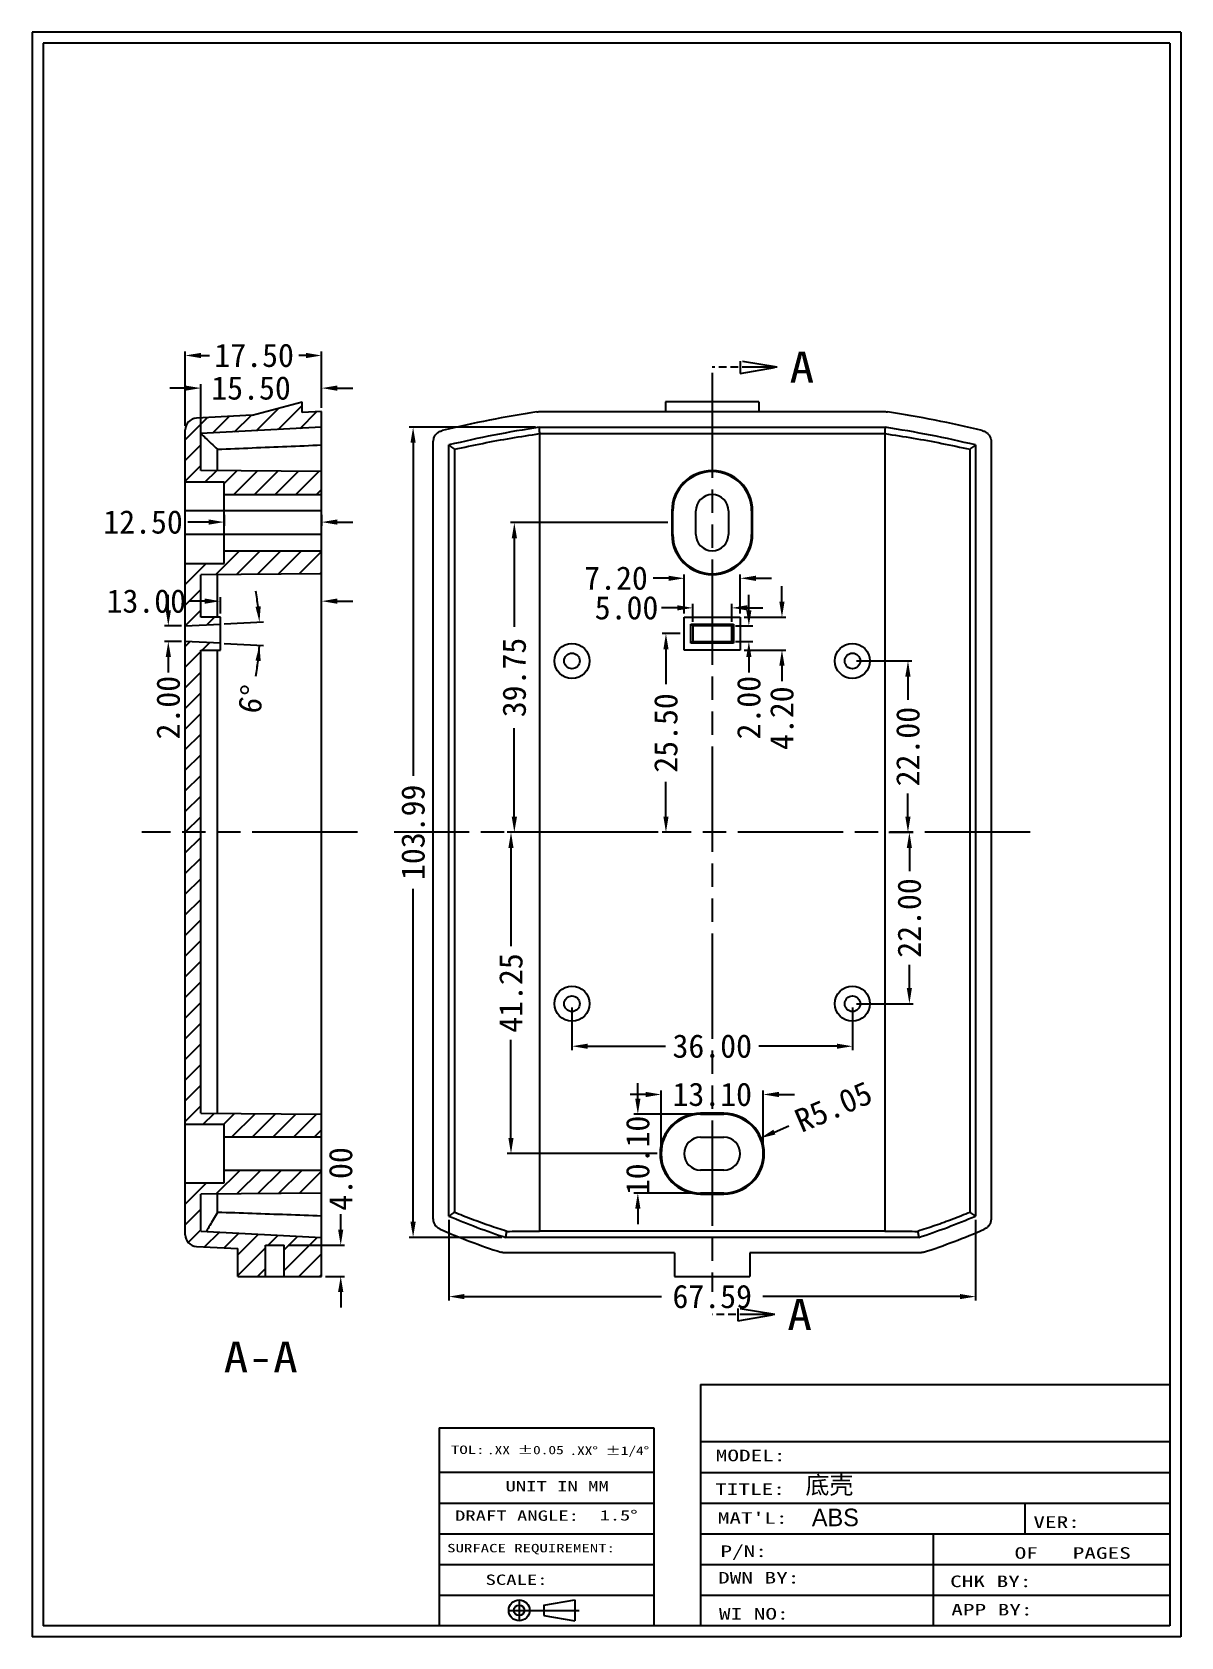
# Model space of a CAD drawing. Extents: x 996 to 1143, y -126 to 80.
import ezdxf
from ezdxf.enums import TextEntityAlignment as Align

# ---------------------------------------------------------------- set-up
doc = ezdxf.new("R2010")
doc.units = 0
doc.header["$LTSCALE"] = 10
doc.header["$MEASUREMENT"] = 0
doc.linetypes.add('PHANTOM', pattern=[0.8, 0.45, -0.05, 0.1, -0.05, 0.1, -0.05])
doc.layers.get('0').update_dxf_attribs({"linetype": 'CONTINUOUS'})
doc.layers.get('Defpoints').update_dxf_attribs({"linetype": 'CONTINUOUS'})
doc.layers.add('DEFAULT_3', color=7, linetype='PHANTOM')
doc.layers.add('dim', color=3, linetype='CONTINUOUS')
doc.styles.add('TEXTSTYLE_0', font='txt', dxfattribs={"width": 0.8})
doc.dimstyles.get("Standard").update_dxf_attribs({"dimtxt": 2.5, "dimasz": 0.18, "dimexe": 0.18, "dimexo": 0.0625, "dimgap": 0.09, "dimtad": 0, "dimtih": 1, "dimtoh": 1, "dimdec": 4, "dimzin": 0, "dimdsep": 46, "dimtxsty": 'Standard', "dimcen": 0.09, "dimadec": 0, "dimazin": 0, "dimtp": 0.01, "dimtm": 0.01, "dimtfac": 1, "dimtdec": 4, "dimtofl": 0, "dimtmove": 0, "dimatfit": 0, "dimfxl": 1, "dimtolj": 1, "dimtzin": 0, "dimarcsym": 0})
pattern_1 = [(45, (-125.9025, -71.2994), (-1.3258252, 1.3258252), [])]

# ---------------------------------------------------------------- blocks, each defined once
blk = doc.blocks.new('*D20')
at = {"layer": 'Defpoints', "color": 0}
for p in [(1079.69, 3.28), (1077.35, -22.22), (1079.69, -22.22)]:
    blk.add_point(p, dxfattribs=at)
at = {"layer": 'dim'}
for p, q in [((1079.19, 3.28), (1076.85, 3.28)), ((1079.19, -22.22), (1076.85, -22.22))]:
    blk.add_line(p, q, dxfattribs=at)
at = {"layer": 'dim', "lineweight": -2}
for p, q in [((1077.35, 1.28), (1077.35, -3.22)), ((1077.35, -20.22), (1077.35, -15.72))]:
    blk.add_line(p, q, dxfattribs=at)
at = {"layer": 'dim'}
for points in [[(1077.02, 1.28), (1077.68, 1.28), (1077.35, 3.28)], [(1077.02, -20.22), (1077.68, -20.22), (1077.35, -22.22)]]:
    blk.add_solid(points, dxfattribs=at)
at = {"layer": 'dim', "color": 1, "insert": (1077.35, -9.47), "char_height": 3, "attachment_point": 5, "rotation": 90}
blk.add_mtext('\\A1;25.50', dxfattribs=at)
blk = doc.blocks.new('*D21')
at = {"layer": 'Defpoints', "color": 0}
for p in [(1085.79, 4.28), (1085.79, 2.28), (1087.99, 2.28)]:
    blk.add_point(p, dxfattribs=at)
at = {"layer": 'dim', "lineweight": -2}
for p, q in [((1087.99, 6.28), (1087.99, 8.28)), ((1087.99, 0.28), (1087.99, -1.72))]:
    blk.add_line(p, q, dxfattribs=at)
at = {"layer": 'dim'}
for p, q in [((1086.29, 4.28), (1088.49, 4.28)), ((1086.29, 2.28), (1088.49, 2.28))]:
    blk.add_line(p, q, dxfattribs=at)
for points in [[(1087.66, 6.28), (1088.32, 6.28), (1087.99, 4.28)], [(1087.66, 0.28), (1088.32, 0.28), (1087.99, 2.28)]]:
    blk.add_solid(points, dxfattribs=at)
at = {"layer": 'dim', "color": 1, "insert": (1087.99, -6.22), "char_height": 3, "attachment_point": 5, "rotation": 90}
blk.add_mtext('\\A1;2.00', dxfattribs=at)
blk = doc.blocks.new('*D22')
at = {"layer": 'Defpoints', "color": 0}
for p in [(1086.89, 5.38), (1086.89, 1.18), (1092.24, 1.18)]:
    blk.add_point(p, dxfattribs=at)
at = {"layer": 'dim', "lineweight": -2}
for p, q in [((1092.24, 7.38), (1092.24, 9.38)), ((1092.24, -0.82), (1092.24, -2.82))]:
    blk.add_line(p, q, dxfattribs=at)
at = {"layer": 'dim'}
for p, q in [((1087.39, 5.38), (1092.74, 5.38)), ((1087.39, 1.18), (1092.74, 1.18))]:
    blk.add_line(p, q, dxfattribs=at)
for points in [[(1091.9, 7.38), (1092.57, 7.38), (1092.24, 5.38)], [(1091.9, -0.82), (1092.57, -0.82), (1092.24, 1.18)]]:
    blk.add_solid(points, dxfattribs=at)
at = {"layer": 'dim', "color": 1, "insert": (1092.24, -7.57), "char_height": 3, "attachment_point": 5, "rotation": 90}
blk.add_mtext('\\A1;4.20', dxfattribs=at)
blk = doc.blocks.new('*D23')
at = {"layer": 'Defpoints', "color": 0}
for p in [(1080.79, 6.59), (1080.79, 4.28), (1085.79, 4.28)]:
    blk.add_point(p, dxfattribs=at)
at = {"layer": 'dim', "lineweight": -2}
for p, q in [((1078.79, 6.59), (1076.79, 6.59)), ((1087.79, 6.59), (1089.79, 6.59))]:
    blk.add_line(p, q, dxfattribs=at)
at = {"layer": 'dim'}
for p, q in [((1080.79, 4.78), (1080.79, 7.09)), ((1085.79, 4.78), (1085.79, 7.09))]:
    blk.add_line(p, q, dxfattribs=at)
for points in [[(1078.79, 6.93), (1078.79, 6.26), (1080.79, 6.59)], [(1087.79, 6.93), (1087.79, 6.26), (1085.79, 6.59)]]:
    blk.add_solid(points, dxfattribs=at)
at = {"layer": 'dim', "color": 1, "insert": (1072.29, 6.59), "char_height": 3, "attachment_point": 5}
blk.add_mtext('\\A1;5.00', dxfattribs=at)
blk = doc.blocks.new('*D24')
at = {"layer": 'Defpoints', "color": 0}
for p in [(1079.69, 10.39), (1079.69, 5.38), (1086.89, 5.38)]:
    blk.add_point(p, dxfattribs=at)
at = {"layer": 'dim', "lineweight": -2}
for p, q in [((1077.69, 10.39), (1075.69, 10.39)), ((1088.89, 10.39), (1090.89, 10.39))]:
    blk.add_line(p, q, dxfattribs=at)
at = {"layer": 'dim'}
for p, q in [((1079.69, 5.88), (1079.69, 10.89)), ((1086.89, 5.88), (1086.89, 10.89))]:
    blk.add_line(p, q, dxfattribs=at)
for points in [[(1077.69, 10.72), (1077.69, 10.05), (1079.69, 10.39)], [(1088.89, 10.72), (1088.89, 10.05), (1086.89, 10.39)]]:
    blk.add_solid(points, dxfattribs=at)
at = {"layer": 'dim', "color": 1, "insert": (1070.94, 10.39), "char_height": 3, "attachment_point": 5}
blk.add_mtext('\\A1;7.20', dxfattribs=at)
blk = doc.blocks.new('*D25')
at = {"layer": 'Defpoints', "color": 0}
for p in [(1089.84, -55.87), (1076.74, -63.47), (1089.84, -63.47)]:
    blk.add_point(p, dxfattribs=at)
at = {"layer": 'dim'}
for p, q in [((1076.74, -62.97), (1076.74, -55.37)), ((1089.84, -62.97), (1089.84, -55.37))]:
    blk.add_line(p, q, dxfattribs=at)
at = {"layer": 'dim', "lineweight": -2}
for p, q in [((1074.74, -55.87), (1072.74, -55.87)), ((1091.84, -55.87), (1093.84, -55.87))]:
    blk.add_line(p, q, dxfattribs=at)
at = {"layer": 'dim'}
for points in [[(1074.74, -55.54), (1074.74, -56.21), (1076.74, -55.87)], [(1091.84, -55.54), (1091.84, -56.21), (1089.84, -55.87)]]:
    blk.add_solid(points, dxfattribs=at)
at = {"layer": 'dim', "color": 1, "insert": (1083.29, -55.87), "char_height": 3, "attachment_point": 5}
blk.add_mtext('\\A1;13.10', dxfattribs=at)
blk = doc.blocks.new('*D26')
at = {"layer": 'Defpoints', "color": 0}
for p in [(1081.79, -58.42), (1073.74, -68.52), (1081.79, -68.52)]:
    blk.add_point(p, dxfattribs=at)
at = {"layer": 'dim', "lineweight": -2}
for p, q in [((1073.74, -56.42), (1073.74, -54.42)), ((1073.74, -70.52), (1073.74, -72.52))]:
    blk.add_line(p, q, dxfattribs=at)
at = {"layer": 'dim'}
for p, q in [((1081.29, -58.42), (1073.24, -58.42)), ((1081.29, -68.52), (1073.24, -68.52))]:
    blk.add_line(p, q, dxfattribs=at)
for points in [[(1073.41, -56.42), (1074.07, -56.42), (1073.74, -58.42)], [(1073.41, -70.52), (1074.07, -70.52), (1073.74, -68.52)]]:
    blk.add_solid(points, dxfattribs=at)
at = {"layer": 'dim', "color": 1, "insert": (1073.74, -63.7), "char_height": 3, "attachment_point": 5, "rotation": 90}
blk.add_mtext('\\A1;10.10', dxfattribs=at)
blk = doc.blocks.new('*D27')
at = {"layer": 'Defpoints', "color": 0}
for p in [(1089.43, -61.49), (1084.79, -63.47)]:
    blk.add_point(p, dxfattribs=at)
at = {"layer": 'dim', "lineweight": -2}
blk.add_line((1091.27, -60.7), (1093.11, -59.91), dxfattribs=at)
at = {"layer": 'dim'}
blk.add_solid([(1091.14, -60.39), (1091.4, -61.01), (1089.43, -61.49)], dxfattribs=at)
at = {"layer": 'dim', "color": 1, "insert": (1098.85, -57.45), "char_height": 3, "attachment_point": 5, "rotation": 23.1555}
blk.add_mtext('\\A1;R5.05', dxfattribs=at)
blk = doc.blocks.new('*D28')
at = {"layer": 'Defpoints', "color": 0}
for p in [(1049.49, -71.47), (1117.08, -71.47), (1117.08, -81.82)]:
    blk.add_point(p, dxfattribs=at)
at = {"layer": 'dim'}
for p, q in [((1049.49, -71.97), (1049.49, -82.32)), ((1117.08, -71.97), (1117.08, -82.32))]:
    blk.add_line(p, q, dxfattribs=at)
at = {"layer": 'dim', "lineweight": -2}
for p, q in [((1051.49, -81.82), (1076.79, -81.82)), ((1115.08, -81.82), (1089.79, -81.82))]:
    blk.add_line(p, q, dxfattribs=at)
at = {"layer": 'dim'}
for points in [[(1051.49, -81.48), (1051.49, -82.15), (1049.49, -81.82)], [(1115.08, -81.48), (1115.08, -82.15), (1117.08, -81.82)]]:
    blk.add_solid(points, dxfattribs=at)
at = {"layer": 'dim', "color": 1, "insert": (1083.29, -81.82), "char_height": 3, "attachment_point": 5}
blk.add_mtext('\\A1;67.59', dxfattribs=at)
blk = doc.blocks.new('*D29')
at = {"layer": 'Defpoints', "color": 0}
for p in [(1061.09, 29.78), (1044.9, -74.22), (1056.79, -74.22)]:
    blk.add_point(p, dxfattribs=at)
at = {"layer": 'dim'}
for p, q in [((1060.59, 29.78), (1044.4, 29.78)), ((1056.29, -74.22), (1044.4, -74.22))]:
    blk.add_line(p, q, dxfattribs=at)
at = {"layer": 'dim', "lineweight": -2}
for p, q in [((1044.9, 27.78), (1044.9, -14.97)), ((1044.9, -72.22), (1044.9, -29.47))]:
    blk.add_line(p, q, dxfattribs=at)
at = {"layer": 'dim'}
for points in [[(1044.56, 27.78), (1045.23, 27.78), (1044.9, 29.78)], [(1044.56, -72.22), (1045.23, -72.22), (1044.9, -74.22)]]:
    blk.add_solid(points, dxfattribs=at)
at = {"layer": 'dim', "color": 1, "insert": (1044.9, -22.22), "char_height": 3, "attachment_point": 5, "rotation": 90}
blk.add_mtext('\\A1;103.99', dxfattribs=at)
blk = doc.blocks.new('*D30')
at = {"layer": 'Defpoints', "color": 0}
for p in [(1020.66, 19.03), (1033.16, 19.03), (1020.66, 17.6)]:
    blk.add_point(p, dxfattribs=at)
at = {"layer": 'dim', "lineweight": -2}
for p, q in [((1018.66, 17.6), (1015.99, 17.6)), ((1035.16, 17.6), (1037.16, 17.6))]:
    blk.add_line(p, q, dxfattribs=at)
at = {"layer": 'dim'}
for p, q in [((1020.66, 18.53), (1020.66, 17.1)), ((1033.16, 18.53), (1033.16, 17.1))]:
    blk.add_line(p, q, dxfattribs=at)
for points in [[(1018.66, 17.94), (1018.66, 17.27), (1020.66, 17.6)], [(1035.16, 17.94), (1035.16, 17.27), (1033.16, 17.6)]]:
    blk.add_solid(points, dxfattribs=at)
at = {"layer": 'dim', "color": 1, "insert": (1010.24, 17.6), "char_height": 3, "attachment_point": 5}
blk.add_mtext('\\A1;12.50', dxfattribs=at)
blk = doc.blocks.new('*D31')
at = {"layer": 'Defpoints', "color": 0}
for p in [(1020.16, 7.45), (1020.16, 5.38), (1033.16, 5.38)]:
    blk.add_point(p, dxfattribs=at)
at = {"layer": 'dim', "lineweight": -2}
for p, q in [((1018.16, 7.45), (1016.16, 7.45)), ((1035.16, 7.45), (1037.16, 7.45))]:
    blk.add_line(p, q, dxfattribs=at)
at = {"layer": 'dim'}
for p, q in [((1020.16, 5.88), (1020.16, 7.95)), ((1033.16, 5.88), (1033.16, 7.95))]:
    blk.add_line(p, q, dxfattribs=at)
for points in [[(1018.16, 7.79), (1018.16, 7.12), (1020.16, 7.45)], [(1035.16, 7.79), (1035.16, 7.12), (1033.16, 7.45)]]:
    blk.add_solid(points, dxfattribs=at)
at = {"layer": 'dim', "color": 1, "insert": (1010.66, 7.45), "char_height": 3, "attachment_point": 5}
blk.add_mtext('\\A1;13.00', dxfattribs=at)
blk = doc.blocks.new('*D32')
at = {"layer": 'Defpoints', "color": 0}
for p in [(1015.66, 4.28), (1020.16, 4.51), (1015.66, 2.28), (1025.21, 3.78), (1020.16, 2.04)]:
    blk.add_point(p, dxfattribs=at)
at = {"layer": 'dim'}
for p, q in [((1020.66, 4.54), (1025.68, 4.8)), ((1020.66, 2.02), (1025.68, 1.75))]:
    blk.add_line(p, q, dxfattribs=at)
for start, end in [(7.0018, 11.0036), (348.9915, 357), (348.9964, 352.9982)]:
    blk.add_arc((996.58, 3.28), 28.64, start, end, dxfattribs=at)
for points in [[(1025.34, 6.8), (1024.67, 6.74), (1025.18, 4.78)], [(1024.67, -0.18), (1025.34, -0.24), (1025.18, 1.78)]]:
    blk.add_solid(points, dxfattribs=at)
at = {"layer": 'dim', "color": 1, "insert": (1024.12, -5.14), "char_height": 3, "attachment_point": 5, "rotation": 78.9915}
blk.add_mtext('\\A1;6°', dxfattribs=at)
blk = doc.blocks.new('*D33')
at = {"layer": 'Defpoints', "color": 0}
for p in [(1015.66, 4.28), (1013.48, 2.28), (1015.66, 2.28)]:
    blk.add_point(p, dxfattribs=at)
at = {"layer": 'dim', "lineweight": -2}
for p, q in [((1013.48, 6.28), (1013.48, 8.28)), ((1013.48, 0.28), (1013.48, -1.72))]:
    blk.add_line(p, q, dxfattribs=at)
at = {"layer": 'dim'}
for p, q in [((1015.16, 4.28), (1012.98, 4.28)), ((1015.16, 2.28), (1012.98, 2.28))]:
    blk.add_line(p, q, dxfattribs=at)
for points in [[(1013.15, 6.28), (1013.82, 6.28), (1013.48, 4.28)], [(1013.15, 0.28), (1013.82, 0.28), (1013.48, 2.28)]]:
    blk.add_solid(points, dxfattribs=at)
at = {"layer": 'dim', "color": 1, "insert": (1013.48, -6.22), "char_height": 3, "attachment_point": 5, "rotation": 90}
blk.add_mtext('\\A1;2.00', dxfattribs=at)
blk = doc.blocks.new('*D34')
at = {"layer": 'Defpoints', "color": 0}
for p in [(1028.36, -75.22), (1035.61, -75.22), (1033.16, -79.22)]:
    blk.add_point(p, dxfattribs=at)
at = {"layer": 'dim', "lineweight": -2}
for p, q in [((1035.61, -73.22), (1035.61, -71.22)), ((1035.61, -81.22), (1035.61, -83.22))]:
    blk.add_line(p, q, dxfattribs=at)
at = {"layer": 'dim'}
for p, q in [((1028.86, -75.22), (1036.11, -75.22)), ((1033.66, -79.22), (1036.11, -79.22))]:
    blk.add_line(p, q, dxfattribs=at)
for points in [[(1035.27, -73.22), (1035.94, -73.22), (1035.61, -75.22)], [(1035.27, -81.22), (1035.94, -81.22), (1035.61, -79.22)]]:
    blk.add_solid(points, dxfattribs=at)
at = {"layer": 'dim', "color": 1, "insert": (1035.61, -66.72), "char_height": 3, "attachment_point": 5, "rotation": 90}
blk.add_mtext('\\A1;4.00', dxfattribs=at)
blk = doc.blocks.new('*T15')
at = {"linetype": 'ByBlock', "width": 1.285714}
blk.add_text('TITLE:', height=1.8, dxfattribs=at).set_placement((319.85, 25.09), (330.65, 25.09), align=Align.FIT)
blk = doc.blocks.new('*T16')
at = {"linetype": 'ByBlock', "width": 1.333333}
blk.add_text("MAT'L:", height=1.8, dxfattribs=at).set_placement((320.26, 20.61), (331.06, 20.61), align=Align.FIT)
blk = doc.blocks.new('*T12')
at = {"linetype": 'ByBlock', "width": 1.2}
blk.add_text('MODEL:', height=1.8, dxfattribs=at).set_placement((319.94, 30.3), (330.74, 30.3), align=Align.FIT)
blk = doc.blocks.new('*T3')
at = {"linetype": 'ByBlock', "width": 1.2}
blk.add_text('WI NO:', height=1.8, dxfattribs=at).set_placement((320.43, 5.76), (331.23, 5.76), align=Align.FIT)
blk = doc.blocks.new('*T13')
at = {"linetype": 'ByBlock', "width": 1.105263}
blk.add_text('DWN BY:', height=1.8, dxfattribs=at).set_placement((320.3, 11.35), (332.9, 11.35), align=Align.FIT)
blk = doc.blocks.new('*T14')
at = {"linetype": 'ByBlock', "width": 1.333333}
blk.add_text('P/N:', height=1.8, dxfattribs=at).set_placement((320.66, 15.46), (327.86, 15.46), align=Align.FIT)
blk = doc.blocks.new('*T9')
at = {"linetype": 'ByBlock', "width": 1.111111}
blk.add_text('UNIT IN MM', height=1.6, dxfattribs=at).set_placement((287.36, 25.63), (303.36, 25.63), align=Align.FIT)
blk = doc.blocks.new('*T7')
at = {"linetype": 'ByBlock', "width": 1.090909}
blk.add_text('DRAFT ANGLE:', height=1.6, dxfattribs=at).set_placement((279.54, 21.07), (298.74, 21.07), align=Align.FIT)
blk = doc.blocks.new('*T8')
at = {"linetype": 'ByBlock', "width": 1.071429}
blk.add_text('SURFACE REQUIREMENT:', height=1.3, dxfattribs=at).set_placement((278.32, 16.19), (304.32, 16.19), align=Align.FIT)
blk = doc.blocks.new('*T4')
at = {"linetype": 'ByBlock', "width": 1.1875}
blk.add_text('.XX%%d %%p1/4%%d', height=1.3, dxfattribs=at).set_placement((297.28, 31.29), (309.63, 31.29), align=Align.FIT)
blk = doc.blocks.new('*T10')
at = {"linetype": 'ByBlock', "width": 1.2}
blk.add_text('SCALE:', height=1.6, dxfattribs=at).set_placement((284.27, 11.14), (293.87, 11.14), align=Align.FIT)
blk = doc.blocks.new('*T5')
at = {"linetype": 'ByBlock', "width": 1.333333}
blk.add_text('TOL:', height=1.3, dxfattribs=at).set_placement((278.91, 31.43), (284.11, 31.43), align=Align.FIT)
blk = doc.blocks.new('*T6')
at = {"linetype": 'ByBlock', "width": 1.309524}
blk.add_text('.XX %%p0.05', height=1.3, dxfattribs=at).set_placement((284.48, 31.39), (296.39, 31.39), align=Align.FIT)
blk = doc.blocks.new('*T11')
at = {"linetype": 'ByBlock', "width": 1.571429}
blk.add_text('1.5%%d', height=1.6, dxfattribs=at).set_placement((301.97, 21.12), (307.84, 21.12), align=Align.FIT)
blk = doc.blocks.new('*T0')
at = {"linetype": 'ByBlock', "width": 1.166667}
blk.add_text('APP BY:', height=1.8, dxfattribs=at).set_placement((356.43, 6.4), (369.03, 6.4), align=Align.FIT)
blk = doc.blocks.new('*T2')
at = {"linetype": 'ByBlock', "width": 1.166667}
blk.add_text('CHK BY:', height=1.8, dxfattribs=at).set_placement((356.26, 10.79), (368.86, 10.79), align=Align.FIT)
blk = doc.blocks.new('*T17')
at = {"linetype": 'ByBlock', "width": 1.2}
blk.add_text('VER:', height=1.8, dxfattribs=at).set_placement((369.15, 19.98), (376.35, 19.98), align=Align.FIT)
blk = doc.blocks.new('*T18')
at = {"linetype": 'ByBlock', "width": 1.034483}
blk.add_text('OF   PAGES', height=1.8, dxfattribs=at).set_placement((366.25, 15.18), (384.25, 15.18), align=Align.FIT)
blk = doc.blocks.new('*D35')
at = {"layer": 'Defpoints', "color": 0}
for p in [(1017.66, 34.8), (1033.16, 31.78), (1017.66, 28.06)]:
    blk.add_point(p, dxfattribs=at)
at = {"layer": 'dim'}
for p, q in [((1017.66, 28.56), (1017.66, 35.3)), ((1033.16, 32.28), (1033.16, 35.3))]:
    blk.add_line(p, q, dxfattribs=at)
at = {"layer": 'dim', "lineweight": -2}
for p, q in [((1015.66, 34.8), (1013.66, 34.8)), ((1035.16, 34.8), (1037.16, 34.8))]:
    blk.add_line(p, q, dxfattribs=at)
at = {"layer": 'dim'}
for points in [[(1015.66, 35.13), (1015.66, 34.46), (1017.66, 34.8)], [(1035.16, 35.13), (1035.16, 34.46), (1033.16, 34.8)]]:
    blk.add_solid(points, dxfattribs=at)
at = {"layer": 'dim', "color": 1, "insert": (1024.1, 34.8), "char_height": 3, "attachment_point": 5}
blk.add_mtext('\\A1;15.50', dxfattribs=at)
blk = doc.blocks.new('*D36')
at = {"layer": 'Defpoints', "color": 0}
for p in [(1015.66, 38.99), (1033.16, 31.78), (1015.66, 29.44)]:
    blk.add_point(p, dxfattribs=at)
at = {"layer": 'dim'}
for p, q in [((1015.66, 29.94), (1015.66, 39.49)), ((1033.16, 32.28), (1033.16, 39.49))]:
    blk.add_line(p, q, dxfattribs=at)
at = {"layer": 'dim', "lineweight": -2}
for p, q in [((1017.66, 38.99), (1018.75, 38.99)), ((1031.16, 38.99), (1030.25, 38.99))]:
    blk.add_line(p, q, dxfattribs=at)
at = {"layer": 'dim'}
for points in [[(1017.66, 39.32), (1017.66, 38.65), (1015.66, 38.99)], [(1031.16, 39.32), (1031.16, 38.65), (1033.16, 38.99)]]:
    blk.add_solid(points, dxfattribs=at)
at = {"layer": 'dim', "color": 1, "insert": (1024.5, 38.99), "char_height": 3, "attachment_point": 5}
blk.add_mtext('\\A1;17.50', dxfattribs=at)
blk = doc.blocks.new('*D37')
at = {"layer": 'Defpoints', "color": 0}
for p in [(1057.89, 17.53), (1078.1, 17.53), (1076.85, -22.22)]:
    blk.add_point(p, dxfattribs=at)
at = {"layer": 'dim'}
for p, q in [((1077.6, 17.53), (1057.39, 17.53)), ((1076.35, -22.22), (1057.39, -22.22))]:
    blk.add_line(p, q, dxfattribs=at)
at = {"layer": 'dim', "lineweight": -2}
for p, q in [((1057.89, 15.53), (1057.89, 4.15)), ((1057.89, -20.22), (1057.89, -8.85))]:
    blk.add_line(p, q, dxfattribs=at)
at = {"layer": 'dim'}
for points in [[(1057.56, 15.53), (1058.23, 15.53), (1057.89, 17.53)], [(1057.56, -20.22), (1058.23, -20.22), (1057.89, -22.22)]]:
    blk.add_solid(points, dxfattribs=at)
at = {"layer": 'dim', "color": 1, "insert": (1057.89, -2.35), "char_height": 3, "attachment_point": 5, "rotation": 90}
blk.add_mtext('\\A1;39.75', dxfattribs=at)
blk = doc.blocks.new('*D38')
at = {"layer": 'Defpoints', "color": 0}
for p in [(1063.62, -22.22), (1057.46, -63.47), (1076.74, -63.47)]:
    blk.add_point(p, dxfattribs=at)
at = {"layer": 'dim'}
for p, q in [((1063.12, -22.22), (1056.96, -22.22)), ((1076.24, -63.47), (1056.96, -63.47))]:
    blk.add_line(p, q, dxfattribs=at)
at = {"layer": 'dim', "lineweight": -2}
for p, q in [((1057.46, -24.22), (1057.46, -36.85)), ((1057.46, -61.47), (1057.46, -48.85))]:
    blk.add_line(p, q, dxfattribs=at)
at = {"layer": 'dim'}
for points in [[(1057.13, -24.22), (1057.79, -24.22), (1057.46, -22.22)], [(1057.13, -61.47), (1057.79, -61.47), (1057.46, -63.47)]]:
    blk.add_solid(points, dxfattribs=at)
at = {"layer": 'dim', "color": 1, "insert": (1057.46, -42.85), "char_height": 3, "attachment_point": 5, "rotation": 90}
blk.add_mtext('\\A1;41.25', dxfattribs=at)
blk = doc.blocks.new('*D39')
at = {"layer": 'Defpoints', "color": 0}
for p in [(1101.29, -0.22), (1108.41, -0.22), (1105.44, -22.22)]:
    blk.add_point(p, dxfattribs=at)
at = {"layer": 'dim'}
for p, q in [((1101.79, -0.22), (1108.91, -0.22)), ((1105.94, -22.22), (1108.91, -22.22))]:
    blk.add_line(p, q, dxfattribs=at)
at = {"layer": 'dim', "lineweight": -2}
for p, q in [((1108.41, -2.22), (1108.41, -5.22)), ((1108.41, -20.22), (1108.41, -17.22))]:
    blk.add_line(p, q, dxfattribs=at)
at = {"layer": 'dim'}
for points in [[(1108.07, -2.22), (1108.74, -2.22), (1108.41, -0.22)], [(1108.07, -20.22), (1108.74, -20.22), (1108.41, -22.22)]]:
    blk.add_solid(points, dxfattribs=at)
at = {"layer": 'dim', "color": 1, "insert": (1108.41, -11.22), "char_height": 3, "attachment_point": 5, "rotation": 90}
blk.add_mtext('\\A1;22.00', dxfattribs=at)
blk = doc.blocks.new('*D40')
at = {"layer": 'Defpoints', "color": 0}
for p in [(1105.44, -22.22), (1101.29, -44.22), (1108.59, -44.22)]:
    blk.add_point(p, dxfattribs=at)
at = {"layer": 'dim'}
for p, q in [((1105.94, -22.22), (1109.09, -22.22)), ((1101.79, -44.22), (1109.09, -44.22))]:
    blk.add_line(p, q, dxfattribs=at)
at = {"layer": 'dim', "lineweight": -2}
for p, q in [((1108.59, -24.22), (1108.59, -27.22)), ((1108.59, -42.22), (1108.59, -39.22))]:
    blk.add_line(p, q, dxfattribs=at)
at = {"layer": 'dim'}
for points in [[(1108.26, -24.22), (1108.92, -24.22), (1108.59, -22.22)], [(1108.26, -42.22), (1108.92, -42.22), (1108.59, -44.22)]]:
    blk.add_solid(points, dxfattribs=at)
at = {"layer": 'dim', "color": 1, "insert": (1108.59, -33.22), "char_height": 3, "attachment_point": 5, "rotation": 90}
blk.add_mtext('\\A1;22.00', dxfattribs=at)
blk = doc.blocks.new('*D41')
at = {"layer": 'Defpoints', "color": 0}
for p in [(1065.29, -44.22), (1101.29, -44.22), (1101.29, -49.68)]:
    blk.add_point(p, dxfattribs=at)
at = {"layer": 'dim'}
for p, q in [((1065.29, -44.72), (1065.29, -50.18)), ((1101.29, -44.72), (1101.29, -50.18))]:
    blk.add_line(p, q, dxfattribs=at)
at = {"layer": 'dim', "lineweight": -2}
for p, q in [((1067.29, -49.68), (1077.29, -49.68)), ((1099.29, -49.68), (1089.29, -49.68))]:
    blk.add_line(p, q, dxfattribs=at)
at = {"layer": 'dim'}
for points in [[(1067.29, -49.35), (1067.29, -50.01), (1065.29, -49.68)], [(1099.29, -49.35), (1099.29, -50.01), (1101.29, -49.68)]]:
    blk.add_solid(points, dxfattribs=at)
at = {"layer": 'dim', "color": 1, "insert": (1083.29, -49.68), "char_height": 3, "attachment_point": 5}
blk.add_mtext('\\A1;36.00', dxfattribs=at)

msp = doc.modelspace()

# ---------------------------------------------------------------- hatches: boundary and pattern name
at = {"layer": 'dim'}
h = msp.add_hatch(dxfattribs=at)
h.set_pattern_fill('ANSI31', color=6, scale=15, style=0)
h.set_pattern_definition(pattern_1)
edge = h.paths.add_edge_path()
edge.add_line((1024.252, 31.312), (1030.66, 33.029))
edge.add_line((1030.66, 33.029), (1030.66, 31.648))
edge.add_line((1030.66, 31.648), (1033.16, 31.779))
edge.add_line((1033.16, 31.779), (1033.16, 29.776))
edge.add_line((1033.16, 29.776), (1017.66, 28.964))
edge.add_line((1017.66, 28.964), (1017.66, 24.214))
edge.add_line((1017.66, 24.214), (1033.16, 24.079))
edge.add_line((1033.16, 24.079), (1033.16, 21.129))
edge.add_line((1033.16, 21.129), (1020.66, 21.129))
edge.add_line((1020.66, 21.129), (1020.66, 22.779))
edge.add_line((1020.66, 22.779), (1015.66, 22.779))
edge.add_line((1015.66, 22.779), (1015.66, 29.438))
edge.add_arc((1017.16, 29.438), 1.5, 93, 180, ccw=False)
edge.add_line((1017.081, 30.936), (1024.252, 31.312))
h = msp.add_hatch(dxfattribs=at)
h.set_pattern_fill('ANSI31', color=6, scale=15, style=0)
h.set_pattern_definition(pattern_1)
h.paths.add_polyline_path([(1020.66, 13.929), (1020.66, 12.279), (1015.66, 12.279), (1015.66, 4.279), (1020.16, 4.515), (1020.16, 5.379), (1017.66, 5.379), (1017.66, 10.844), (1033.16, 10.979), (1033.16, 13.929)])
h = msp.add_hatch(dxfattribs=at)
h.set_pattern_fill('ANSI31', color=6, scale=15, style=0)
h.set_pattern_definition(pattern_1)
h.paths.add_polyline_path([(1033.16, -61.371), (1033.16, -58.421), (1017.66, -58.286), (1017.66, 1.179), (1020.16, 1.179), (1020.16, 2.043), (1015.66, 2.279), (1015.66, -59.721), (1020.66, -59.721), (1020.66, -61.371)])
h = msp.add_hatch(dxfattribs=at)
h.set_pattern_fill('ANSI31', color=6, scale=15, style=0)
h.set_pattern_definition(pattern_1)
h.paths.add_polyline_path([(1017.66, -73.406), (1017.66, -68.656), (1033.16, -68.521), (1033.16, -65.571), (1020.66, -65.571), (1020.66, -67.221), (1015.66, -67.221), (1015.66, -73.881, 0.3989595), (1017.081, -75.378), (1022.42, -75.658), (1022.42, -79.221), (1025.96, -79.221), (1025.96, -75.221), (1028.36, -75.221), (1028.36, -79.221), (1033.16, -79.221), (1033.16, -74.218)])

# ---------------------------------------------------------------- linework, layer by layer
for p, q in [((996, 80.499), (996, -125.501)), ((1143.438, 80.499), (996, 80.499)), ((1143.438, 80.499), (1143.438, -125.501)), ((997.42, 79.079), (997.42, -124.081)), ((1142.018, 79.079), (997.42, 79.079)), ((1142.018, 79.079), (1142.018, -124.081)), ((1081.802, -93.089), (1142.018, -93.089)), ((1081.802, -93.089), (1081.802, -124.081)), ((1048.237, -98.675), (1048.237, -124.081)), ((1048.237, -98.675), (1075.795, -98.675)), ((1075.795, -98.675), (1075.795, -124.081)), ((1081.802, -100.432), (1142.018, -100.432)), ((1075.795, -104.376), (1048.237, -104.376)), ((1081.802, -104.376), (1142.018, -104.376)), ((1048.237, -108.315), (1075.795, -108.315)), ((1081.802, -108.315), (1142.018, -108.315)), ((1123.45, -112.256), (1123.45, -108.315)), ((1048.237, -112.256), (1075.795, -112.256)), ((1081.802, -112.256), (1142.018, -112.256)), ((1111.644, -112.256), (1111.644, -124.081)), ((1048.237, -116.198), (1075.795, -116.198)), ((1081.802, -116.198), (1142.018, -116.198)), ((1048.237, -120.139), (1075.795, -120.139)), ((1061.682, -121.417), (1065.652, -120.751)), ((1061.682, -121.417), (1061.682, -122.769)), ((1065.652, -120.751), (1065.652, -123.434)), ((1081.802, -120.139), (1142.018, -120.139)), ((1061.682, -122.769), (1065.652, -123.434)), ((1143.438, -125.501), (996, -125.501)), ((1142.018, -124.081), (997.42, -124.081))]:
    msp.add_line(p, q)
at = {"color": 7, "linetype": 'Continuous'}
for p, q in [((1024.252, 31.312), (1030.66, 33.029)), ((1030.66, 31.648), (1030.66, 33.029)), ((1077.286, 33.029), (1077.286, 31.779)), ((1089.286, 33.029), (1077.286, 33.029)), ((1089.286, 33.029), (1089.286, 31.779)), ((1024.252, 31.312), (1017.081, 30.936)), ((1033.16, 31.779), (1030.66, 31.648)), ((1033.16, 29.776), (1033.16, 31.779)), ((1061.093, 31.779), (1105.478, 31.779)), ((1015.66, 22.779), (1015.66, 29.438)), ((1033.16, 29.776), (1017.66, 28.964)), ((1017.66, 24.214), (1017.66, 28.964)), ((1033.16, 24.079), (1033.16, 29.776)), ((1061.094, 29.776), (1105.478, 29.776)), ((1061.156, 28.963), (1061.132, 28.962)), ((1061.132, 28.962), (1061.132, -73.406)), ((1061.156, 28.964), (1105.415, 28.964)), ((1105.44, 28.962), (1105.415, 28.963)), ((1105.44, 28.962), (1105.44, -73.406)), ((1019.782, 24.196), (1019.782, 26.947)), ((1047.486, -71.804), (1047.486, 27.9)), ((1049.489, -71.472), (1049.489, 27.502)), ((1050.19, 26.947), (1050.19, -71.009)), ((1116.382, -71.009), (1116.382, 26.947)), ((1117.083, 27.502), (1117.083, -71.472)), ((1119.086, 27.9), (1119.086, -71.804)), ((1015.66, 22.779), (1020.66, 22.779)), ((1015.66, 2.279), (1015.66, 22.779)), ((1033.16, 24.079), (1017.66, 24.214)), ((1020.66, 21.129), (1020.66, 22.779)), ((1033.16, 21.129), (1033.16, 24.079)), ((1020.66, 12.279), (1020.66, 21.129)), ((1020.66, 21.129), (1033.16, 21.129)), ((1033.16, -58.421), (1033.16, 21.129)), ((1033.16, 19.029), (1015.66, 19.029)), ((1078.101, 19.029), (1078.101, 16.029)), ((1078.236, 19.029), (1078.101, 19.029)), ((1078.236, 16.029), (1078.236, 19.029)), ((1081.186, 16.029), (1081.186, 19.029)), ((1085.386, 19.029), (1085.386, 16.029)), ((1088.336, 19.029), (1088.336, 16.029)), ((1088.336, 19.029), (1088.471, 19.029)), ((1088.471, 16.029), (1088.471, 19.029)), ((1033.16, 16.029), (1015.66, 16.029)), ((1078.236, 16.029), (1078.101, 16.029)), ((1088.336, 16.029), (1088.471, 16.029)), ((1020.66, 13.929), (1033.16, 13.929)), ((1015.66, 12.279), (1020.66, 12.279)), ((1033.16, 10.979), (1017.66, 10.844)), ((1017.66, 5.379), (1017.66, 10.844)), ((1019.782, 5.379), (1019.782, 10.862)), ((1015.66, 4.279), (1020.16, 4.515)), ((1020.16, 5.379), (1017.66, 5.379)), ((1020.16, 2.043), (1020.16, 5.379)), ((1079.686, 1.179), (1079.686, 5.379)), ((1079.686, 5.379), (1086.886, 5.379)), ((1080.55, 2.043), (1080.55, 4.515)), ((1080.55, 4.515), (1080.786, 4.279)), ((1080.55, 4.515), (1086.022, 4.515)), ((1080.786, 4.279), (1080.786, 2.279)), ((1085.786, 4.279), (1080.786, 4.279)), ((1086.022, 4.515), (1085.786, 4.279)), ((1085.786, 2.279), (1085.786, 4.279)), ((1086.022, 4.515), (1086.022, 2.043)), ((1086.886, 5.379), (1086.886, 1.179)), ((1020.16, 2.043), (1015.66, 2.279)), ((1015.66, -59.721), (1015.66, 2.279)), ((1080.55, 2.043), (1080.786, 2.279)), ((1080.786, 2.279), (1085.786, 2.279)), ((1086.022, 2.043), (1085.786, 2.279)), ((1017.66, -58.286), (1017.66, 1.179)), ((1017.66, 1.179), (1020.16, 1.179)), ((1019.782, -58.304), (1019.782, 1.179)), ((1020.16, 1.179), (1020.16, 2.043)), ((1086.886, 1.179), (1079.686, 1.179)), ((1086.022, 2.043), (1080.55, 2.043)), ((1020.66, -59.721), (1015.66, -59.721)), ((1015.66, -73.881), (1015.66, -59.721)), ((1017.66, -58.286), (1033.16, -58.421)), ((1020.66, -61.371), (1020.66, -59.721)), ((1033.16, -61.371), (1033.16, -58.421)), ((1084.786, -58.286), (1081.786, -58.286)), ((1081.786, -58.421), (1081.786, -58.286)), ((1081.786, -58.421), (1084.786, -58.421)), ((1084.786, -58.421), (1084.786, -58.286)), ((1033.16, -61.371), (1020.66, -61.371)), ((1020.66, -67.221), (1020.66, -61.371)), ((1033.16, -79.221), (1033.16, -61.371)), ((1081.786, -61.371), (1084.786, -61.371)), ((1020.66, -65.571), (1033.16, -65.571)), ((1084.786, -65.571), (1081.786, -65.571)), ((1015.66, -67.221), (1020.66, -67.221)), ((1033.16, -68.521), (1017.66, -68.656)), ((1017.66, -73.406), (1017.66, -68.656)), ((1019.782, -71.009), (1019.782, -68.638)), ((1084.786, -68.521), (1081.786, -68.521)), ((1081.786, -68.521), (1081.786, -68.656)), ((1081.786, -68.656), (1084.786, -68.656)), ((1084.786, -68.521), (1084.786, -68.656)), ((1017.66, -73.406), (1033.16, -74.218)), ((1105.44, -73.406), (1061.132, -73.406)), ((1017.081, -75.378), (1022.42, -75.658)), ((1022.42, -79.221), (1022.42, -75.658)), ((1025.96, -75.221), (1028.36, -75.221)), ((1025.96, -79.221), (1025.96, -75.221)), ((1028.36, -79.221), (1028.36, -75.221)), ((1109.785, -74.218), (1056.786, -74.218)), ((1078.461, -76.221), (1056.786, -76.221)), ((1078.461, -76.221), (1078.461, -79.221)), ((1109.786, -76.221), (1088.11, -76.221)), ((1088.11, -76.221), (1088.11, -79.221)), ((1022.42, -79.221), (1033.16, -79.221)), ((1078.461, -79.221), (1088.11, -79.221))]:
    msp.add_line(p, q, dxfattribs=at)
at = {"color": 3}
for p, q in [((1058.507, -120.751), (1058.507, -123.434)), ((1057.165, -122.093), (1066.201, -122.093))]:
    msp.add_line(p, q, dxfattribs=at)
for radius in [1.341, 0.676]:
    msp.add_circle((1058.507, -122.093), radius)
at = {"color": 7, "linetype": 'Continuous'}
for centre, radius, start, end in [((1017.16, 29.438), 1.5, 93, 180), ((1083.286, -114.221), 147.7, 98.76095, 103.56927), ((1083.286, -114.221), 147.7, 76.43076, 81.23905), ((1083.286, -114.221), 145.697, 98.76112, 103.41303), ((1083.286, -114.221), 145.697, 76.58697, 81.23888), ((1083.286, 19.029), 5.185, 0, 180), ((1083.286, 19.029), 5.05, 0, 180), ((1083.286, 19.029), 2.1, 0, 180), ((1083.286, 16.029), 5.185, 180, 0), ((1083.286, 16.029), 5.05, 180, 0), ((1083.286, 16.029), 2.1, 180, 0), ((1081.786, -63.471), 5.185, 90, 270), ((1081.786, -63.471), 5.05, 90, 270), ((1084.786, -63.471), 5.185, 270, 90), ((1084.786, -63.471), 5.05, 270, 90), ((1081.786, -63.471), 2.1, 90, 270), ((1084.786, -63.471), 2.1, 270, 90), ((1083.286, 7.279), 85.697, 246.77271, 251.98772), ((1083.286, 7.279), 85.697, 288.01228, 293.22729), ((1017.16, -73.881), 1.5, 180, 267), ((1083.286, 7.279), 87.7, 246.55142, 251.9883), ((1083.286, 7.279), 87.7, 288.0117, 293.44858)]:
    msp.add_arc(centre, radius, start, end, dxfattribs=at)
for points in [[(1060.789, 31.756), (1060.89, 31.769), (1060.992, 31.776), (1061.093, 31.779)], [(1105.478, 31.779), (1105.58, 31.776), (1105.681, 31.769), (1105.782, 31.756)], [(1017.66, 28.96), (1018.272, 28.379), (1018.979, 27.708), (1019.782, 26.947)], [(1047.486, 27.9), (1047.539, 28.295), (1047.694, 28.662), (1047.94, 28.975), (1048.261, 29.212), (1048.632, 29.356)], [(1050.19, 26.947), (1053.828, 27.708), (1057.476, 28.379), (1061.132, 28.96)], [(1061.156, 28.964), (1061.135, 29.235), (1061.115, 29.505), (1061.094, 29.776)], [(1105.478, 29.776), (1105.457, 29.505), (1105.436, 29.235), (1105.415, 28.964)], [(1105.44, 28.96), (1109.096, 28.379), (1112.744, 27.708), (1116.382, 26.947)], [(1117.939, 29.356), (1118.311, 29.212), (1118.631, 28.975), (1118.878, 28.662), (1119.033, 28.295), (1119.086, 27.9)], [(1019.782, 26.947), (1024.23, 27.132), (1028.689, 27.317), (1033.16, 27.502)], [(1049.489, 27.502), (1049.723, 27.317), (1049.957, 27.132), (1050.19, 26.947)], [(1116.382, 26.947), (1116.615, 27.132), (1116.849, 27.317), (1117.083, 27.502)], [(1019.782, -71.009), (1019.279, -71.884), (1018.81, -72.696), (1018.375, -73.444)], [(1033.16, -71.472), (1028.683, -71.318), (1024.224, -71.163), (1019.782, -71.009)], [(1048.388, -73.179), (1048.019, -72.95), (1047.731, -72.626), (1047.549, -72.233), (1047.486, -71.804)], [(1050.19, -71.009), (1049.957, -71.163), (1049.723, -71.318), (1049.489, -71.472)], [(1056.91, -73.444), (1054.655, -72.696), (1052.414, -71.884), (1050.19, -71.009)], [(1116.382, -71.009), (1114.157, -71.884), (1111.917, -72.696), (1109.662, -73.444)], [(1117.083, -71.472), (1116.848, -71.318), (1116.615, -71.163), (1116.382, -71.009)], [(1119.086, -71.804), (1119.023, -72.233), (1118.84, -72.626), (1118.553, -72.95), (1118.184, -73.179)], [(1056.786, -74.218), (1056.827, -73.96), (1056.868, -73.701), (1056.91, -73.444)], [(1056.91, -73.444), (1058.315, -73.43), (1059.722, -73.418), (1061.132, -73.406)], [(1105.44, -73.406), (1106.849, -73.418), (1108.257, -73.43), (1109.662, -73.444)], [(1109.662, -73.444), (1109.703, -73.701), (1109.744, -73.96), (1109.785, -74.218)], [(1056.786, -76.221), (1056.577, -76.21), (1056.37, -76.177), (1056.168, -76.123)], [(1110.404, -76.123), (1110.202, -76.177), (1109.995, -76.21), (1109.786, -76.221)]]:
    msp.add_spline(points, degree=3, dxfattribs=at)
at = {"layer": 'DEFAULT_3', "color": 5, "linetype": 'PHANTOM'}
for p, q in [((1091.62, 37.481), (1083.286, 37.481)), ((1091.331, -84.12), (1083.286, -84.12))]:
    msp.add_line(p, q, dxfattribs=at)
at = {"layer": 'DEFAULT_3', "color": 1, "linetype": 'PHANTOM', "ltscale": 3}
for p, q in [((1083.286, 36.779), (1083.286, -81.221)), ((1037.744, -22.221), (1010.094, -22.221)), ((1124.086, -22.221), (1042.486, -22.221))]:
    msp.add_line(p, q, dxfattribs=at)
at = {"layer": 'DEFAULT_3', "color": 5, "linetype": 'PHANTOM'}
for points in [[(1086.857, 36.687), (1091.62, 37.481), (1086.857, 38.275), (1086.857, 36.687)], [(1086.569, -84.913), (1091.331, -84.12), (1086.569, -83.326), (1086.569, -84.913)]]:
    msp.add_lwpolyline(points, dxfattribs=at)
at = {"layer": 'dim', "color": 6}
for centre, radius in [((1065.286, -0.221), 2.25), ((1065.286, -0.221), 1), ((1101.286, -0.221), 2.25), ((1101.286, -0.221), 1), ((1065.286, -44.221), 2.25), ((1065.286, -44.221), 1), ((1101.286, -44.221), 2.25), ((1101.286, -44.221), 1)]:
    msp.add_circle(centre, radius, dxfattribs=at)

# ---------------------------------------------------------------- block references
at = {"xscale": 0.8282801325528487, "yscale": 0.8282801325528487, "zscale": 0.8282801325528476}
for name in ['*T5', '*T6', '*T4', '*T12', '*T9', '*T15', '*T11', '*T7', '*T16', '*T17', '*T8', '*T14', '*T18', '*T13', '*T10', '*T2', '*T0', '*T3']:
    msp.add_blockref(name, (818.743, -128.051), dxfattribs=at)

# ---------------------------------------------------------------- texts
at = {"color": 1, "linetype": 'Continuous', "style": 'TEXTSTYLE_0', "width": 0.9}
msp.add_text('A-A', height=3.9688, dxfattribs=at).set_placement((1020.577, -91.56), (1030.102, -91.56), align=Align.FIT)
at = {"color": 3, "char_height": 2.2572, "attachment_point": 1}
for s, insert, width in [('{\\fﾷￂￋￎ_GB2312|b0|i0|c134|p49;底壳}', (1095.248, -104.882), 22.9929), ('{\\fﾷￂￋￎ_GB2312|b0|i0|c134|p49;ABS}', (1096.071, -109.033), 22.99287)]:
    msp.add_mtext(s, dxfattribs=dict(at, insert=insert, width=width))
at = {"layer": 'DEFAULT_3', "color": 5, "linetype": 'PHANTOM', "style": 'TEXTSTYLE_0', "width": 1.2}
for p, p2 in [((1093.207, 35.497), (1096.382, 35.497)), ((1092.919, -86.104), (1096.094, -86.104))]:
    msp.add_text('A', height=3.969, dxfattribs=at).set_placement(p, p2, align=Align.FIT)

# ---------------------------------------------------------------- dimensions: what is measured, and where the dimension line sits
at = {"layer": 'dim', "color": 6}
for base, p1, p2, picture, middle in [((1015.66, 38.986), (1033.16, 31.779), (1015.66, 29.438), '*D36', (1024.504, 38.986)), ((1017.66, 34.797), (1033.16, 31.779), (1017.66, 28.056), '*D35', (1024.1, 34.797)), ((1020.66, 17.603), (1033.16, 19.029), (1020.66, 19.029), '*D30', (1010.243, 17.603)), ((1089.836, -55.874), (1076.736, -63.471), (1089.836, -63.471), '*D25', (1083.286, -55.874))]:
    dim = msp.add_linear_dim(base=base, p1=p1, p2=p2, dimstyle='Standard', override={"dimtxt": 3, "dimasz": 2, "dimexe": 0.5, "dimexo": 0.5, "dimgap": 0.5, "dimtih": 0, "dimtoh": 0, "dimdec": 2, "dimcen": 0, "dimclrd": 256, "dimclre": 256, "dimclrt": 1, "dimtp": 0, "dimtm": 0, "dimtdec": 2, "dimlwe": 65535}, dxfattribs=at)
    dim.commit()
    dim.dimension.update_dxf_attribs({"geometry": picture, "text_midpoint": middle, "dimtype": 160})
for base, p1, p2, picture, middle in [((1044.895, -74.218), (1061.094, 29.776), (1056.786, -74.218), '*D29', (1044.895, -22.221)), ((1013.482, 2.279), (1015.66, 4.279), (1015.66, 2.279), '*D33', (1013.482, -6.221)), ((1087.991, 2.279), (1085.786, 4.279), (1085.786, 2.279), '*D21', (1087.991, -6.221)), ((1092.237, 1.179), (1086.886, 5.379), (1086.886, 1.179), '*D22', (1092.237, -7.571)), ((1077.348, -22.221), (1079.686, 3.279), (1079.686, -22.221), '*D20', (1077.348, -9.471)), ((1108.406, -0.221), (1105.44, -22.222), (1101.286, -0.221), '*D39', (1108.406, -11.222)), ((1108.591, -44.221), (1105.44, -22.222), (1101.286, -44.221), '*D40', (1108.591, -33.222)), ((1035.607, -75.221), (1033.16, -79.221), (1028.36, -75.221), '*D34', (1035.607, -66.721))]:
    dim = msp.add_linear_dim(base=base, p1=p1, p2=p2, angle=90, dimstyle='Standard', override={"dimtxt": 3, "dimasz": 2, "dimexe": 0.5, "dimexo": 0.5, "dimgap": 0.5, "dimtih": 0, "dimtoh": 0, "dimdec": 2, "dimcen": 0, "dimclrd": 256, "dimclre": 256, "dimclrt": 1, "dimtp": 0, "dimtm": 0, "dimtdec": 2, "dimlwe": 65535}, dxfattribs=at)
    dim.commit()
    dim.dimension.update_dxf_attribs({"geometry": picture, "text_midpoint": middle})
for base, p1, p2, picture, middle in [((1057.892, 17.529), (1076.848, -22.221), (1078.101, 17.529), '*D37', (1057.892, -2.346)), ((1057.459, -63.471), (1063.624, -22.221), (1076.736, -63.471), '*D38', (1057.459, -42.846)), ((1073.739, -68.521), (1081.786, -58.421), (1081.786, -68.521), '*D26', (1073.739, -63.704))]:
    dim = msp.add_linear_dim(base=base, p1=p1, p2=p2, angle=90, dimstyle='Standard', override={"dimtxt": 3, "dimasz": 2, "dimexe": 0.5, "dimexo": 0.5, "dimgap": 0.5, "dimtih": 0, "dimtoh": 0, "dimdec": 2, "dimcen": 0, "dimclrd": 256, "dimclre": 256, "dimclrt": 1, "dimtp": 0, "dimtm": 0, "dimtdec": 2, "dimlwe": 65535}, dxfattribs=at)
    dim.commit()
    dim.dimension.update_dxf_attribs({"geometry": picture, "text_midpoint": middle, "dimtype": 160})
for base, p1, p2, picture, middle in [((1079.686, 10.386), (1086.886, 5.379), (1079.686, 5.379), '*D24', (1070.936, 10.386)), ((1020.16, 7.453), (1033.16, 5.379), (1020.16, 5.379), '*D31', (1010.66, 7.453)), ((1080.786, 6.594), (1085.786, 4.279), (1080.786, 4.279), '*D23', (1072.286, 6.594)), ((1101.286, -49.682), (1065.286, -44.221), (1101.286, -44.221), '*D41', (1083.286, -49.682)), ((1117.083, -81.817), (1049.489, -71.472), (1117.083, -71.472), '*D28', (1083.286, -81.817))]:
    dim = msp.add_linear_dim(base=base, p1=p1, p2=p2, dimstyle='Standard', override={"dimtxt": 3, "dimasz": 2, "dimexe": 0.5, "dimexo": 0.5, "dimgap": 0.5, "dimtih": 0, "dimtoh": 0, "dimdec": 2, "dimcen": 0, "dimclrd": 256, "dimclre": 256, "dimclrt": 1, "dimtp": 0, "dimtm": 0, "dimtdec": 2, "dimlwe": 65535}, dxfattribs=at)
    dim.commit()
    dim.dimension.update_dxf_attribs({"geometry": picture, "text_midpoint": middle})
dim = msp.add_angular_dim_2l(base=(1025.215, 3.779), line1=((1020.16, 2.043), (1015.66, 2.279)), line2=((1015.66, 4.279), (1020.16, 4.515)), dimstyle='Standard', override={"dimtxt": 3, "dimasz": 2, "dimexe": 0.5, "dimexo": 0.5, "dimgap": 0.5, "dimtih": 0, "dimtoh": 0, "dimdec": 2, "dimcen": 0, "dimclrd": 256, "dimclre": 256, "dimclrt": 1, "dimtp": 0, "dimtm": 0, "dimtdec": 2, "dimlwe": 65535}, dxfattribs=at)
dim.commit()
dim.dimension.update_dxf_attribs({"geometry": '*D32', "text_midpoint": (1024.119, -5.135)})
dim = msp.add_radius_dim(center=(1084.786, -63.471), mpoint=(1089.429, -61.485), dimstyle='Standard', override={"dimtxt": 3, "dimasz": 2, "dimexe": 0.5, "dimexo": 0.5, "dimgap": 0.5, "dimtih": 0, "dimtoh": 0, "dimdec": 2, "dimcen": 0, "dimclrd": 256, "dimclre": 256, "dimclrt": 1, "dimtp": 0, "dimtm": 0, "dimtdec": 2, "dimlwe": 65535}, dxfattribs=at)
dim.commit()
dim.dimension.update_dxf_attribs({"geometry": '*D27', "text_midpoint": (1098.853, -57.455)})

doc.saveas('drawing.dxf')
